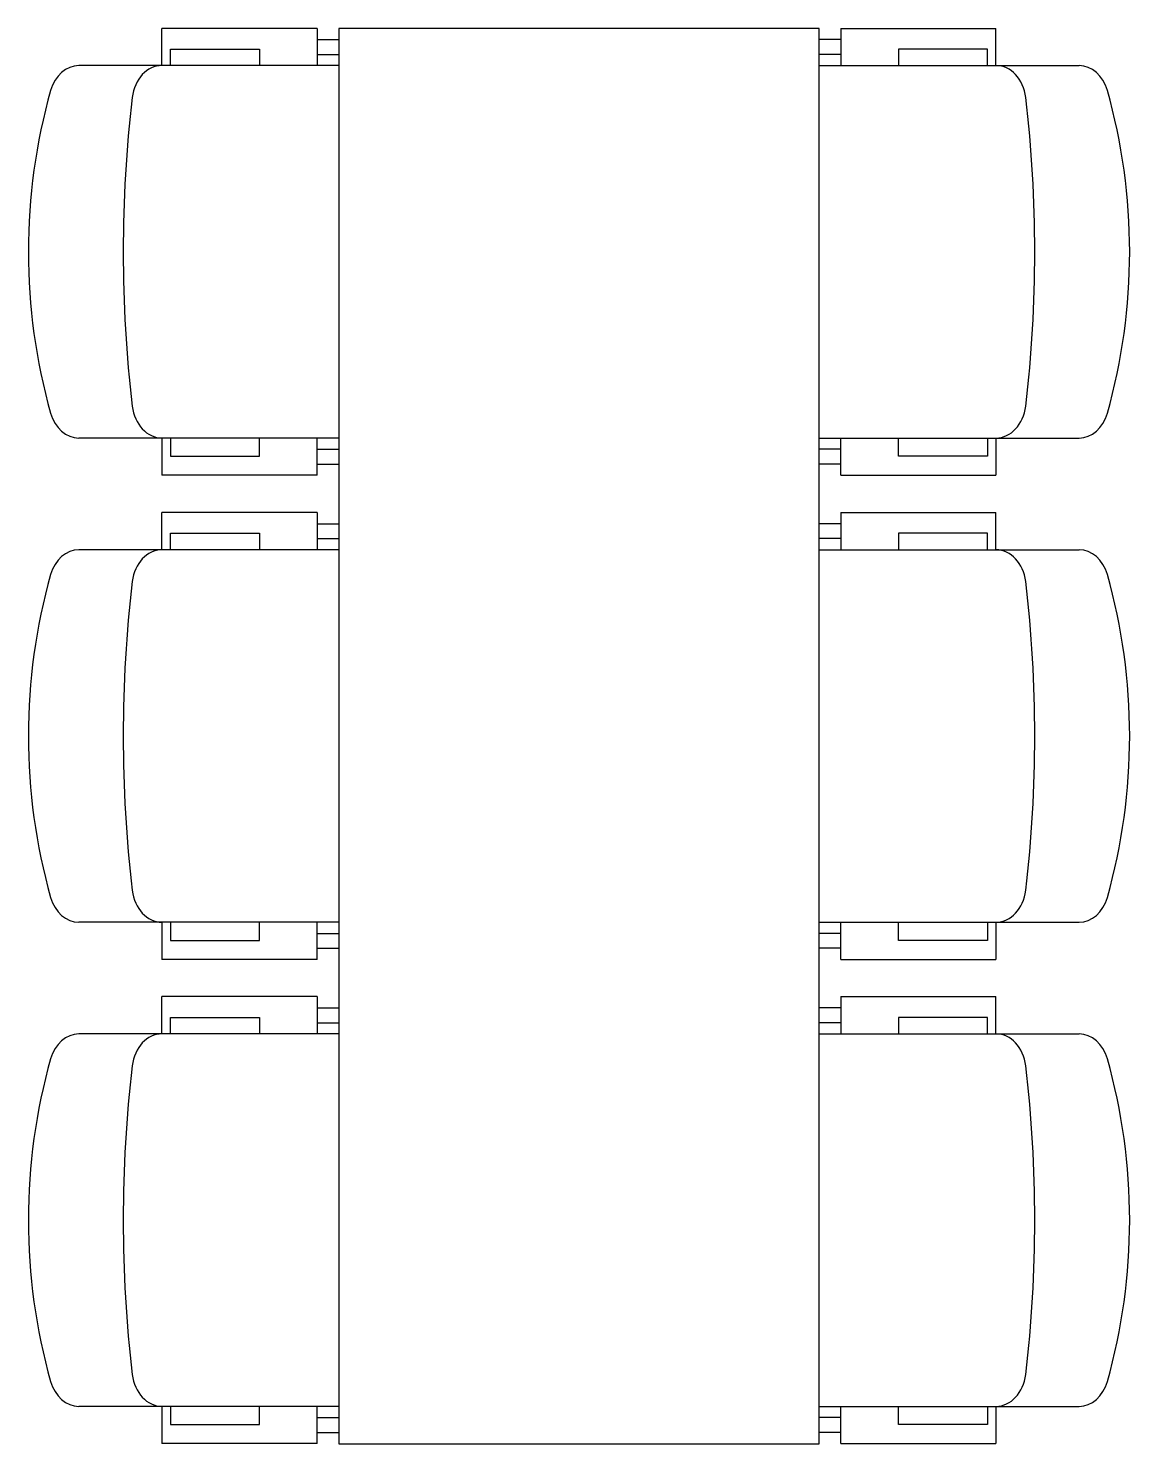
# Model space of a CAD drawing. Extents: x 11551484 to 2613213153046, y -2602833546311 to 14142.
# Drawn here: x 1612689822623 to 1612857264020, y -1554060055663 to -1553844835078 of the extents above; entities that cross this region are included whole.
import ezdxf

# ---------------------------------------------------------------- set-up
doc = ezdxf.new("R2010")
doc.units = 0
doc.header["$LTSCALE"] = 1000
doc.header["$MEASUREMENT"] = 0
doc.layers.get('0').update_dxf_attribs({"linetype": 'CONTINUOUS'})
doc.layers.add('PUB_HATCH', color=8, linetype='CONTINUOUS')
doc.layers.add('wall', color=3, linetype='CONTINUOUS')

# ---------------------------------------------------------------- blocks, each defined once
blk = doc.blocks.new('ㄴㅇㄹㄴㅇ')
at = {"layer": 'PUB_HATCH'}
for p, q in [((11496328.7, -14210221.7), (11496328.7, -14209789.1)), ((11496828.7, -14210221.7), (11496828.7, -14209789.1)), ((11496978.7, -14210221.7), (11496978.7, -14209789.1)), ((11497478.7, -14210221.7), (11497478.7, -14209789.1)), ((11497628.7, -14210221.7), (11497628.7, -14209789.1)), ((11498128.7, -14210221.7), (11498128.7, -14209789.1)), ((11496278.7, -14210185.5), (11496278.7, -14209927.4)), ((11496328.7, -14209927.4), (11496278.7, -14209927.4)), ((11496328.7, -14209927.4), (11496278.7, -14209927.4)), ((11496828.7, -14210221.7), (11496828.7, -14209927.4)), ((11496828.7, -14209927.4), (11496878.7, -14209927.4)), ((11496878.7, -14210185.5), (11496878.7, -14209927.4)), ((11496928.7, -14210185.5), (11496928.7, -14209927.4)), ((11496978.7, -14209927.4), (11496928.7, -14209927.4)), ((11496978.7, -14209927.4), (11496928.7, -14209927.4)), ((11497478.7, -14210221.7), (11497478.7, -14209927.4)), ((11497478.7, -14209927.4), (11497528.7, -14209927.4)), ((11497528.7, -14210185.5), (11497528.7, -14209927.4)), ((11497578.7, -14210185.5), (11497578.7, -14209927.4)), ((11497628.7, -14209927.4), (11497578.7, -14209927.4)), ((11497628.7, -14209927.4), (11497578.7, -14209927.4)), ((11498128.7, -14210221.7), (11498128.7, -14209927.4)), ((11498128.7, -14209927.4), (11498178.7, -14209927.4)), ((11498178.7, -14210185.5), (11498178.7, -14209927.4)), ((11496328.7, -14209941.6), (11496306.5, -14209941.6)), ((11496306.5, -14209941.6), (11496306.5, -14210089.9)), ((11496328.7, -14209941.6), (11496306.5, -14209941.6)), ((11496828.7, -14209941.6), (11496853.1, -14209941.6)), ((11496853.1, -14209941.6), (11496853.1, -14210089.9)), ((11496978.7, -14209941.6), (11496956.5, -14209941.6)), ((11496956.5, -14209941.6), (11496956.5, -14210089.9)), ((11496978.7, -14209941.6), (11496956.5, -14209941.6)), ((11497478.7, -14209941.6), (11497503.1, -14209941.6)), ((11497503.1, -14209941.6), (11497503.1, -14210089.9)), ((11497628.7, -14209941.6), (11497606.5, -14209941.6)), ((11497606.5, -14209941.6), (11497606.5, -14210089.9)), ((11497628.7, -14209941.6), (11497606.5, -14209941.6)), ((11498128.7, -14209941.6), (11498153.1, -14209941.6)), ((11498153.1, -14209941.6), (11498153.1, -14210089.9)), ((11496306.5, -14210089.9), (11496328.7, -14210089.9)), ((11496853.1, -14210089.9), (11496828.7, -14210089.9)), ((11496956.5, -14210089.9), (11496978.7, -14210089.9)), ((11497503.1, -14210089.9), (11497478.7, -14210089.9)), ((11497606.5, -14210089.9), (11497628.7, -14210089.9)), ((11498153.1, -14210089.9), (11498128.7, -14210089.9)), ((11496278.7, -14210185.5), (11496328.7, -14210185.5)), ((11496293.7, -14210185.5), (11496293.7, -14210221.7)), ((11496313.7, -14210185.5), (11496313.7, -14210221.7)), ((11496878.7, -14210185.5), (11496828.7, -14210185.5)), ((11496843.7, -14210185.5), (11496843.7, -14210221.7)), ((11496863.7, -14210185.5), (11496863.7, -14210221.7)), ((11496928.7, -14210185.5), (11496978.7, -14210185.5)), ((11496943.7, -14210185.5), (11496943.7, -14210221.7)), ((11496963.7, -14210185.5), (11496963.7, -14210221.7)), ((11497528.7, -14210185.5), (11497478.7, -14210185.5)), ((11497493.7, -14210185.5), (11497493.7, -14210221.7)), ((11497513.7, -14210185.5), (11497513.7, -14210221.7)), ((11497578.7, -14210185.5), (11497628.7, -14210185.5)), ((11497593.7, -14210185.5), (11497593.7, -14210221.7)), ((11497613.7, -14210185.5), (11497613.7, -14210221.7)), ((11498178.7, -14210185.5), (11498128.7, -14210185.5)), ((11498143.7, -14210185.5), (11498143.7, -14210221.7)), ((11498163.7, -14210185.5), (11498163.7, -14210221.7)), ((11496293.7, -14211057.9), (11496293.7, -14211021.7)), ((11496313.7, -14211057.9), (11496313.7, -14211021.7)), ((11496328.7, -14211021.7), (11496328.7, -14211454.3)), ((11496828.7, -14211021.7), (11496828.7, -14211316.1)), ((11496828.7, -14211021.7), (11496828.7, -14211454.3)), ((11496843.7, -14211057.9), (11496843.7, -14211021.7)), ((11496863.7, -14211057.9), (11496863.7, -14211021.7)), ((11496943.7, -14211057.9), (11496943.7, -14211021.7)), ((11496963.7, -14211057.9), (11496963.7, -14211021.7)), ((11496978.7, -14211021.7), (11496978.7, -14211454.3)), ((11497478.7, -14211021.7), (11497478.7, -14211316.1)), ((11497478.7, -14211021.7), (11497478.7, -14211454.3)), ((11497493.7, -14211057.9), (11497493.7, -14211021.7)), ((11497513.7, -14211057.9), (11497513.7, -14211021.7)), ((11497593.7, -14211057.9), (11497593.7, -14211021.7)), ((11497613.7, -14211057.9), (11497613.7, -14211021.7)), ((11497628.7, -14211021.7), (11497628.7, -14211454.3)), ((11498128.7, -14211021.7), (11498128.7, -14211316.1)), ((11498128.7, -14211021.7), (11498128.7, -14211454.3)), ((11498143.7, -14211057.9), (11498143.7, -14211021.7)), ((11498163.7, -14211057.9), (11498163.7, -14211021.7)), ((11496278.7, -14211057.9), (11496278.7, -14211316.1)), ((11496278.7, -14211057.9), (11496328.7, -14211057.9)), ((11496878.7, -14211057.9), (11496828.7, -14211057.9)), ((11496878.7, -14211057.9), (11496878.7, -14211316.1)), ((11496928.7, -14211057.9), (11496928.7, -14211316.1)), ((11496928.7, -14211057.9), (11496978.7, -14211057.9)), ((11497528.7, -14211057.9), (11497478.7, -14211057.9)), ((11497528.7, -14211057.9), (11497528.7, -14211316.1)), ((11497578.7, -14211057.9), (11497578.7, -14211316.1)), ((11497578.7, -14211057.9), (11497628.7, -14211057.9)), ((11498178.7, -14211057.9), (11498128.7, -14211057.9)), ((11498178.7, -14211057.9), (11498178.7, -14211316.1)), ((11496306.5, -14211153.5), (11496328.7, -14211153.5)), ((11496306.5, -14211301.9), (11496306.5, -14211153.5)), ((11496853.1, -14211153.5), (11496828.7, -14211153.5)), ((11496853.1, -14211301.9), (11496853.1, -14211153.5)), ((11496956.5, -14211153.5), (11496978.7, -14211153.5)), ((11496956.5, -14211301.9), (11496956.5, -14211153.5)), ((11497503.1, -14211153.5), (11497478.7, -14211153.5)), ((11497503.1, -14211301.9), (11497503.1, -14211153.5)), ((11497606.5, -14211153.5), (11497628.7, -14211153.5)), ((11497606.5, -14211301.9), (11497606.5, -14211153.5)), ((11498153.1, -14211153.5), (11498128.7, -14211153.5)), ((11498153.1, -14211301.9), (11498153.1, -14211153.5)), ((11496328.7, -14211316.1), (11496278.7, -14211316.1)), ((11496328.7, -14211316.1), (11496278.7, -14211316.1)), ((11496328.7, -14211301.9), (11496306.5, -14211301.9)), ((11496328.7, -14211301.9), (11496306.5, -14211301.9)), ((11496828.7, -14211301.9), (11496853.1, -14211301.9)), ((11496828.7, -14211316.1), (11496878.7, -14211316.1)), ((11496978.7, -14211316.1), (11496928.7, -14211316.1)), ((11496978.7, -14211316.1), (11496928.7, -14211316.1)), ((11496978.7, -14211301.9), (11496956.5, -14211301.9)), ((11496978.7, -14211301.9), (11496956.5, -14211301.9)), ((11497478.7, -14211301.9), (11497503.1, -14211301.9)), ((11497478.7, -14211316.1), (11497528.7, -14211316.1)), ((11497628.7, -14211316.1), (11497578.7, -14211316.1)), ((11497628.7, -14211316.1), (11497578.7, -14211316.1)), ((11497628.7, -14211301.9), (11497606.5, -14211301.9)), ((11497628.7, -14211301.9), (11497606.5, -14211301.9)), ((11498128.7, -14211301.9), (11498153.1, -14211301.9)), ((11498128.7, -14211316.1), (11498178.7, -14211316.1))]:
    blk.add_line(p, q, dxfattribs=at)
blk.add_lwpolyline([(11498178.9, -14210221.7), (11496278.9, -14210221.7), (11496278.9, -14211021.7), (11498178.9, -14211021.7)], close=True, dxfattribs=at)
for centre, radius, start, end in [((11496578.7, -14210354.8), 650, 70.5288, 109.4712), ((11497228.7, -14210354.8), 650, 70.5288, 109.4712), ((11497878.7, -14210354.8), 650, 70.5288, 109.4712), ((11496378.7, -14209789.1), 50, 109.4712, 180), ((11496778.7, -14209789.1), 50, 0, 70.5288), ((11497028.7, -14209789.1), 50, 109.4712, 180), ((11497428.7, -14209789.1), 50, 0, 70.5288), ((11497678.7, -14209789.1), 50, 109.4712, 180), ((11498078.7, -14209789.1), 50, 0, 70.5288), ((11496578.7, -14211298.5), 1435.7, 81.7013, 98.2987), ((11497228.7, -14211298.5), 1435.7, 81.7013, 98.2987), ((11497878.7, -14211298.5), 1435.7, 81.7013, 98.2987), ((11496378.7, -14209927.4), 50, 98.2987, 180), ((11496778.7, -14209927.4), 50, 0, 81.7013), ((11497028.7, -14209927.4), 50, 98.2987, 180), ((11497428.7, -14209927.4), 50, 0, 81.7013), ((11497678.7, -14209927.4), 50, 98.2987, 180), ((11498078.7, -14209927.4), 50, 0, 81.7013), ((11496378.7, -14211316.1), 50, 180, 261.7013), ((11496778.7, -14211316.1), 50, 278.2987, 0), ((11497028.7, -14211316.1), 50, 180, 261.7013), ((11497428.7, -14211316.1), 50, 278.2987, 0), ((11497678.7, -14211316.1), 50, 180, 261.7013), ((11498078.7, -14211316.1), 50, 278.2987, 0), ((11496578.7, -14209944.9), 1435.7, 261.7013, 278.2987), ((11497228.7, -14209944.9), 1435.7, 261.7013, 278.2987), ((11497878.7, -14209944.9), 1435.7, 261.7013, 278.2987), ((11496378.7, -14211454.3), 50, 180, 250.5288), ((11496778.7, -14211454.3), 50, 289.4712, 0), ((11497028.7, -14211454.3), 50, 180, 250.5288), ((11497428.7, -14211454.3), 50, 289.4712, 0), ((11497678.7, -14211454.3), 50, 180, 250.5288), ((11498078.7, -14211454.3), 50, 289.4712, 0), ((11496578.7, -14210888.6), 650, 250.5288, 289.4712), ((11497228.7, -14210888.6), 650, 250.5288, 289.4712), ((11497878.7, -14210888.6), 650, 250.5288, 289.4712)]:
    blk.add_arc(centre, radius, start, end, dxfattribs=at)
blk = doc.blocks.new('DVM_BACKGROUND')
at = {"layer": 'wall', "ltscale": 10, "rotation": 270}
blk.add_blockref('ㄴㅇㄹㄴㅇ', (25695089.3, -2757094.1), dxfattribs=at)
blk = doc.blocks.new('260514_슬하신경정신과의원(에어컨 오봉수)')
blk.add_blockref('DVM_BACKGROUND', (0, 0))

msp = doc.modelspace()

# ---------------------------------------------------------------- block references
at = {"layer": 'wall', "ltscale": 10, "xscale": 113262, "yscale": 91306, "zscale": 113262}
msp.add_blockref('260514_슬하신경정신과의원(에어컨 오봉수)', (11365289, -14088532), dxfattribs=at)

doc.saveas('drawing.dxf')
